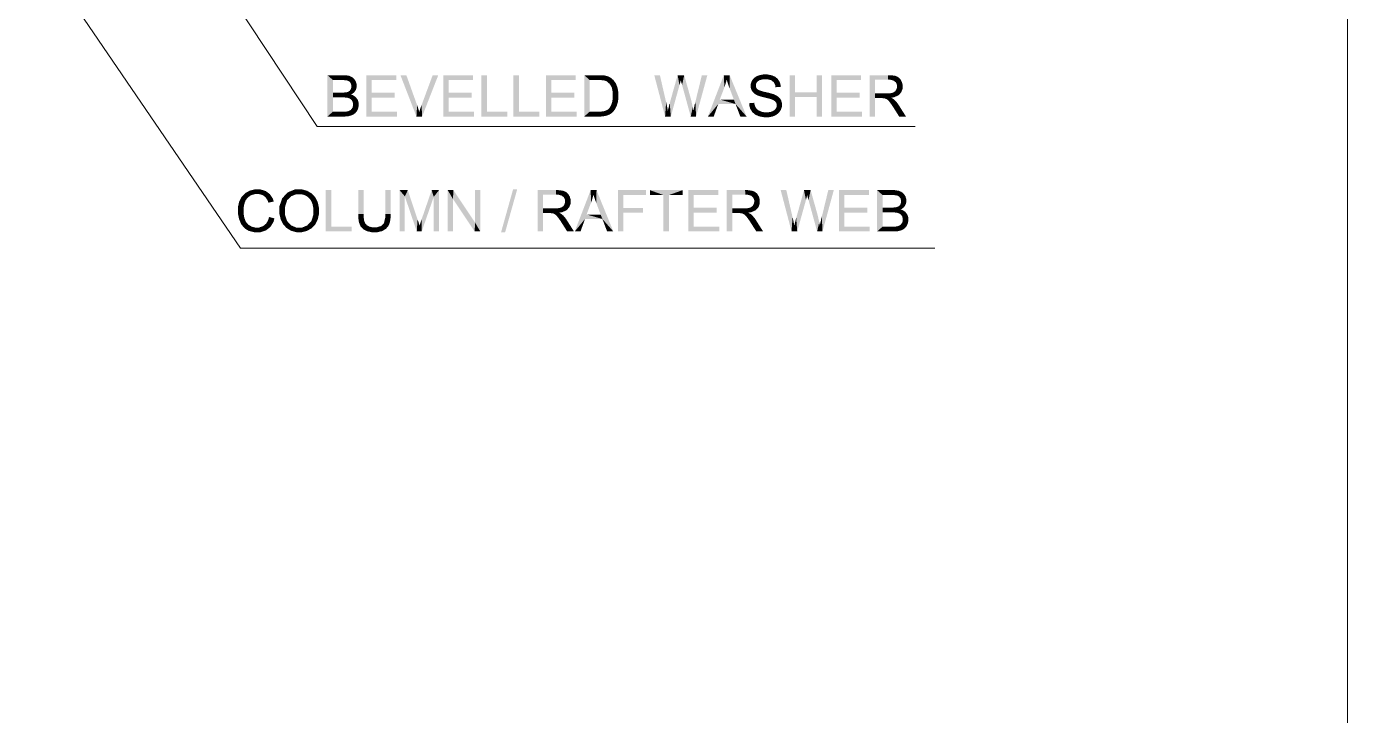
# Model space of a CAD drawing. Header units: millimetres. Extents: x 2 to 579, y 1 to 405.
# Drawn here: x 258.03 to 285.65, y 96.05 to 110.46 of the extents above; entities that cross this region are included whole.
import ezdxf

# ---------------------------------------------------------------- set-up
doc = ezdxf.new("R2010")
doc.units = ezdxf.units.MM
doc.linetypes.add('XKITLINE00', pattern=[0])
doc.layers.add('LinkedObject', color=7, linetype='Continuous', lineweight=0)

# ---------------------------------------------------------------- blocks, each defined once
blk = doc.blocks.new('*A4')
at = {"layer": 'LinkedObject'}
for points in [[(264.322, 109.442), (264.436, 108.977), (264.322, 108.578)], [(264.436, 109.079), (264.436, 108.977), (264.322, 109.442)], [(264.322, 109.442), (264.436, 109.34), (264.436, 109.079)], [(264.609, 109.34), (264.322, 109.442), (264.646, 109.442)], [(264.436, 109.34), (264.322, 109.442), (264.609, 109.34)], [(264.609, 109.34), (264.646, 109.442), (264.656, 109.34)], [(264.646, 109.442), (264.722, 109.334), (264.656, 109.34)], [(264.696, 109.442), (264.722, 109.334), (264.646, 109.442)], [(264.775, 109.429), (264.722, 109.334), (264.696, 109.442)], [(264.722, 109.334), (264.775, 109.429), (264.741, 109.328)], [(264.741, 109.328), (264.775, 109.429), (264.76, 109.322)], [(264.76, 109.322), (264.775, 109.429), (264.805, 109.416)], [(264.805, 109.416), (264.79, 109.3), (264.76, 109.322)], [(264.835, 109.403), (264.79, 109.3), (264.805, 109.416)], [(264.882, 109.362), (264.79, 109.3), (264.835, 109.403)], [(265.247, 109.076), (265.133, 108.578), (265.133, 109.442)], [(265.247, 109.076), (265.133, 109.442), (265.247, 109.34)], [(265.758, 109.34), (265.133, 109.442), (265.758, 109.442)], [(265.247, 109.34), (265.133, 109.442), (265.758, 109.34)], [(265.971, 109.442), (266.182, 108.578), (265.847, 109.442)], [(266.196, 108.814), (266.182, 108.578), (265.971, 109.442)], [(266.638, 109.442), (266.288, 108.814), (266.521, 109.442)], [(266.301, 108.578), (266.288, 108.814), (266.638, 109.442)], [(266.856, 109.076), (266.742, 108.578), (266.742, 109.442)], [(266.856, 109.076), (266.742, 109.442), (266.856, 109.34)], [(267.367, 109.34), (266.742, 109.442), (267.367, 109.442)], [(266.856, 109.34), (266.742, 109.442), (267.367, 109.34)], [(267.654, 109.442), (267.54, 108.578), (267.54, 109.442)], [(267.654, 108.68), (267.54, 108.578), (267.654, 109.442)], [(268.324, 109.442), (268.21, 108.578), (268.21, 109.442)], [(268.324, 108.68), (268.21, 108.578), (268.324, 109.442)], [(269.001, 109.076), (268.887, 108.578), (268.887, 109.442)], [(269.001, 109.076), (268.887, 109.442), (269.001, 109.34)], [(269.512, 109.34), (268.887, 109.442), (269.512, 109.442)], [(269.001, 109.34), (268.887, 109.442), (269.512, 109.34)], [(269.69, 109.442), (269.804, 109.34), (269.69, 108.578)], [(269.986, 109.34), (269.69, 109.442), (269.987, 109.442)], [(269.804, 109.34), (269.69, 109.442), (269.986, 109.34)], [(269.987, 109.442), (270.037, 109.34), (269.986, 109.34)], [(270.038, 109.442), (270.037, 109.34), (269.987, 109.442)], [(270.038, 109.442), (270.111, 109.331), (270.037, 109.34)], [(270.115, 109.436), (270.111, 109.331), (270.038, 109.442)], [(270.141, 109.43), (270.111, 109.331), (270.115, 109.436)], [(270.141, 109.43), (270.134, 109.323), (270.111, 109.331)], [(270.134, 109.323), (270.141, 109.43), (270.165, 109.31)], [(270.241, 109.39), (270.141, 109.43), (270.178, 109.421)], [(270.268, 109.368), (270.141, 109.43), (270.241, 109.39)], [(270.219, 109.261), (270.141, 109.43), (270.268, 109.368)], [(270.165, 109.31), (270.141, 109.43), (270.219, 109.261)], [(270.268, 109.368), (270.242, 109.225), (270.219, 109.261)], [(270.302, 109.339), (270.242, 109.225), (270.268, 109.368)], [(271.271, 109.442), (271.38, 108.578), (271.153, 109.442)], [(271.401, 108.876), (271.38, 108.578), (271.271, 109.442)], [(271.641, 109.442), (271.681, 109.236), (271.477, 108.859)], [(271.681, 109.236), (271.641, 109.442), (271.687, 109.257)], [(271.687, 109.257), (271.641, 109.442), (271.7, 109.308)], [(271.7, 109.308), (271.641, 109.442), (271.707, 109.338)], [(271.779, 109.442), (271.707, 109.338), (271.641, 109.442)], [(271.707, 109.338), (271.779, 109.442), (271.709, 109.328)], [(271.709, 109.328), (271.779, 109.442), (271.723, 109.277)], [(271.723, 109.277), (271.779, 109.442), (271.735, 109.236)], [(271.735, 109.236), (271.779, 109.442), (271.902, 109.004)], [(272.263, 109.442), (272.013, 108.887), (272.148, 109.442)], [(272.027, 108.578), (272.013, 108.887), (272.263, 109.442)], [(272.607, 109.442), (272.619, 109.186), (272.275, 108.578)], [(272.619, 109.186), (272.607, 109.442), (272.633, 109.227)], [(272.633, 109.227), (272.607, 109.442), (272.657, 109.31)], [(272.657, 109.31), (272.607, 109.442), (272.665, 109.351)], [(272.73, 109.442), (272.665, 109.351), (272.607, 109.442)], [(272.665, 109.351), (272.73, 109.442), (272.676, 109.316)], [(272.676, 109.316), (272.73, 109.442), (272.706, 109.226)], [(272.706, 109.226), (272.73, 109.442), (272.726, 109.172)], [(272.726, 109.172), (272.73, 109.442), (272.817, 108.933)], [(272.817, 108.933), (272.73, 109.442), (272.852, 108.84)], [(272.852, 108.84), (272.73, 109.442), (273.083, 108.578)], [(273.224, 109.369), (273.326, 109.318), (273.206, 109.341)], [(273.278, 109.413), (273.326, 109.318), (273.224, 109.369)], [(273.349, 109.337), (273.278, 109.413), (273.314, 109.427)], [(273.326, 109.318), (273.278, 109.413), (273.349, 109.337)], [(273.35, 109.442), (273.425, 109.356), (273.314, 109.427)], [(273.314, 109.427), (273.425, 109.356), (273.349, 109.337)], [(273.429, 109.457), (273.425, 109.356), (273.35, 109.442)], [(273.472, 109.457), (273.425, 109.356), (273.429, 109.457)], [(273.425, 109.356), (273.472, 109.457), (273.477, 109.356)], [(273.472, 109.457), (273.526, 109.356), (273.477, 109.356)], [(273.605, 109.441), (273.472, 109.457), (273.52, 109.457)], [(273.642, 109.426), (273.472, 109.457), (273.605, 109.441)], [(273.602, 109.335), (273.472, 109.457), (273.642, 109.426)], [(273.526, 109.356), (273.472, 109.457), (273.602, 109.335)], [(273.642, 109.426), (273.627, 109.314), (273.602, 109.335)], [(273.678, 109.41), (273.627, 109.314), (273.642, 109.426)], [(273.627, 109.314), (273.678, 109.41), (273.653, 109.293)], [(273.653, 109.293), (273.678, 109.41), (273.754, 109.335)], [(273.754, 109.335), (273.678, 109.41), (273.735, 109.365)], [(274.096, 109.087), (273.982, 108.578), (273.982, 109.442)], [(274.096, 109.087), (273.982, 109.442), (274.096, 109.442)], [(274.66, 109.442), (274.546, 109.087), (274.546, 109.442)], [(274.546, 108.985), (274.546, 109.087), (274.66, 109.442)], [(274.546, 108.985), (274.66, 109.442), (274.66, 108.578)], [(274.966, 109.076), (274.852, 108.578), (274.852, 109.442)], [(274.966, 109.076), (274.852, 109.442), (274.966, 109.34)], [(275.476, 109.34), (274.852, 109.442), (275.476, 109.442)], [(274.966, 109.34), (274.852, 109.442), (275.476, 109.34)], [(275.77, 109.061), (275.656, 108.578), (275.656, 109.442)], [(275.656, 109.442), (275.77, 109.347), (275.77, 109.061)], [(276.043, 109.347), (275.656, 109.442), (276.038, 109.442)], [(275.77, 109.347), (275.656, 109.442), (276.043, 109.347)], [(276.038, 109.442), (276.091, 109.347), (276.043, 109.347)], [(276.184, 109.431), (276.038, 109.442), (276.096, 109.442)], [(276.214, 109.419), (276.038, 109.442), (276.184, 109.431)], [(276.161, 109.327), (276.038, 109.442), (276.214, 109.419)], [(276.091, 109.347), (276.038, 109.442), (276.161, 109.327)], [(276.214, 109.419), (276.183, 109.308), (276.161, 109.327)], [(276.244, 109.407), (276.183, 109.308), (276.214, 109.419)], [(276.183, 109.308), (276.244, 109.407), (276.206, 109.288)], [(276.206, 109.288), (276.244, 109.407), (276.31, 109.337)], [(276.31, 109.337), (276.244, 109.407), (276.292, 109.366)], [(264.754, 109.096), (264.843, 109.053), (264.733, 109.089)], [(264.787, 109.117), (264.843, 109.053), (264.754, 109.096)], [(264.903, 109.117), (264.787, 109.117), (264.809, 109.147)], [(264.888, 109.092), (264.787, 109.117), (264.903, 109.117)], [(264.843, 109.053), (264.787, 109.117), (264.888, 109.092)], [(264.899, 109.335), (264.79, 109.3), (264.882, 109.362)], [(264.79, 109.3), (264.899, 109.335), (264.8, 109.283)], [(264.899, 109.335), (264.81, 109.267), (264.8, 109.283)], [(264.809, 109.147), (264.933, 109.221), (264.903, 109.117)], [(264.821, 109.185), (264.933, 109.221), (264.809, 109.147)], [(264.81, 109.267), (264.899, 109.335), (264.821, 109.229)], [(264.821, 109.229), (264.899, 109.335), (264.933, 109.221)], [(264.933, 109.221), (264.821, 109.208), (264.821, 109.229)], [(264.821, 109.208), (264.933, 109.221), (264.821, 109.185)], [(264.933, 109.251), (264.899, 109.335), (264.916, 109.308)], [(264.933, 109.221), (264.899, 109.335), (264.933, 109.251)], [(264.903, 109.117), (264.933, 109.221), (264.918, 109.141)], [(264.918, 109.141), (264.933, 109.221), (264.933, 109.193)], [(269.69, 108.578), (269.804, 109.34), (269.804, 108.68)], [(270.353, 109.265), (270.242, 109.225), (270.302, 109.339)], [(270.242, 109.225), (270.353, 109.265), (270.264, 109.189)], [(270.264, 109.189), (270.353, 109.265), (270.37, 109.22)], [(270.37, 109.22), (270.286, 109.084), (270.264, 109.189)], [(270.387, 109.175), (270.286, 109.084), (270.37, 109.22)], [(270.404, 109.073), (270.286, 109.084), (270.387, 109.175)], [(271.477, 108.859), (271.681, 109.236), (271.499, 108.578)], [(271.902, 109.004), (271.915, 108.578), (271.735, 109.236)], [(272.275, 108.578), (272.619, 109.186), (272.523, 108.933)], [(273.206, 109.341), (273.168, 109.219), (273.187, 109.312)], [(273.302, 109.299), (273.168, 109.219), (273.206, 109.341)], [(273.187, 109.312), (273.168, 109.219), (273.168, 109.251)], [(273.278, 109.253), (273.168, 109.219), (273.302, 109.299)], [(273.168, 109.219), (273.278, 109.253), (273.278, 109.226)], [(273.278, 109.203), (273.168, 109.219), (273.278, 109.226)], [(273.168, 109.219), (273.278, 109.203), (273.168, 109.189)], [(273.168, 109.189), (273.278, 109.203), (273.184, 109.135)], [(273.184, 109.135), (273.278, 109.203), (273.199, 109.111)], [(273.199, 109.111), (273.278, 109.203), (273.295, 109.164)], [(273.295, 109.164), (273.26, 109.047), (273.199, 109.111)], [(273.199, 109.111), (273.26, 109.047), (273.214, 109.087)], [(273.206, 109.341), (273.326, 109.318), (273.302, 109.299)], [(273.312, 109.149), (273.26, 109.047), (273.295, 109.164)], [(273.26, 109.047), (273.312, 109.149), (273.291, 109.03)], [(273.291, 109.03), (273.312, 109.149), (273.328, 109.134)], [(273.291, 109.03), (273.328, 109.134), (273.314, 109.018)], [(273.314, 109.018), (273.328, 109.134), (273.398, 108.991)], [(273.398, 108.991), (273.328, 109.134), (273.414, 109.104)], [(273.398, 108.991), (273.414, 109.104), (273.457, 108.976)], [(273.457, 108.976), (273.414, 109.104), (273.484, 109.088)], [(273.754, 109.335), (273.682, 109.231), (273.653, 109.293)], [(273.774, 109.305), (273.682, 109.231), (273.754, 109.335)], [(273.795, 109.237), (273.682, 109.231), (273.774, 109.305)], [(273.797, 109.199), (273.682, 109.231), (273.795, 109.237)], [(273.682, 109.231), (273.797, 109.199), (273.687, 109.19)], [(276.286, 109.051), (276.16, 109.085), (276.193, 109.111)], [(276.205, 109.129), (276.286, 109.051), (276.193, 109.111)], [(276.216, 109.147), (276.286, 109.051), (276.205, 109.129)], [(276.31, 109.337), (276.228, 109.237), (276.206, 109.288)], [(276.216, 109.147), (276.345, 109.206), (276.286, 109.051)], [(276.228, 109.186), (276.345, 109.206), (276.216, 109.147)], [(276.327, 109.307), (276.228, 109.237), (276.31, 109.337)], [(276.345, 109.242), (276.228, 109.237), (276.327, 109.307)], [(276.345, 109.206), (276.228, 109.237), (276.345, 109.242)], [(276.228, 109.237), (276.345, 109.206), (276.228, 109.207)], [(276.345, 109.206), (276.228, 109.186), (276.228, 109.207)], [(276.286, 109.051), (276.345, 109.206), (276.316, 109.083)], [(276.316, 109.083), (276.345, 109.206), (276.345, 109.16)], [(264.322, 108.578), (264.436, 108.977), (264.436, 108.68)], [(264.636, 108.977), (264.436, 109.079), (264.623, 109.079)], [(264.436, 108.977), (264.436, 109.079), (264.636, 108.977)], [(264.678, 108.977), (264.623, 109.079), (264.661, 109.079)], [(264.636, 108.977), (264.623, 109.079), (264.678, 108.977)], [(264.716, 109.084), (264.812, 109.038), (264.661, 109.079)], [(264.661, 109.079), (264.812, 109.038), (264.678, 108.977)], [(264.678, 108.977), (264.812, 109.038), (264.741, 108.97)], [(264.733, 109.089), (264.843, 109.053), (264.716, 109.084)], [(264.812, 109.038), (264.716, 109.084), (264.843, 109.053)], [(264.812, 109.038), (264.785, 108.956), (264.741, 108.97)], [(264.785, 108.956), (264.812, 109.038), (264.819, 108.931)], [(264.911, 108.987), (264.812, 109.038), (264.851, 109.026)], [(264.819, 108.931), (264.812, 109.038), (264.911, 108.987)], [(264.819, 108.931), (264.911, 108.987), (264.832, 108.913)], [(264.832, 108.913), (264.911, 108.987), (264.844, 108.895)], [(264.844, 108.895), (264.911, 108.987), (264.932, 108.959)], [(264.932, 108.959), (264.857, 108.853), (264.844, 108.895)], [(264.848, 108.772), (264.974, 108.829), (264.949, 108.716)], [(264.857, 108.808), (264.974, 108.829), (264.848, 108.772)], [(264.953, 108.932), (264.857, 108.853), (264.932, 108.959)], [(264.974, 108.866), (264.857, 108.853), (264.953, 108.932)], [(264.974, 108.829), (264.857, 108.853), (264.974, 108.866)], [(264.857, 108.853), (264.974, 108.829), (264.857, 108.829)], [(264.974, 108.829), (264.857, 108.808), (264.857, 108.829)], [(264.949, 108.716), (264.974, 108.829), (264.962, 108.742)], [(264.962, 108.742), (264.974, 108.829), (264.974, 108.798)], [(265.247, 108.974), (265.133, 108.578), (265.247, 109.076)], [(265.247, 108.68), (265.133, 108.578), (265.247, 108.974)], [(265.726, 108.974), (265.247, 109.076), (265.726, 109.076)], [(265.247, 108.974), (265.247, 109.076), (265.726, 108.974)], [(266.21, 108.777), (266.182, 108.578), (266.196, 108.814)], [(266.288, 108.814), (266.301, 108.578), (266.275, 108.779)], [(266.856, 108.974), (266.742, 108.578), (266.856, 109.076)], [(266.856, 108.68), (266.742, 108.578), (266.856, 108.974)], [(267.335, 108.974), (266.856, 109.076), (267.335, 109.076)], [(266.856, 108.974), (266.856, 109.076), (267.335, 108.974)], [(269.001, 108.974), (268.887, 108.578), (269.001, 109.076)], [(269.001, 108.68), (268.887, 108.578), (269.001, 108.974)], [(269.48, 108.974), (269.001, 109.076), (269.48, 109.076)], [(269.001, 108.974), (269.001, 109.076), (269.48, 108.974)], [(270.22, 108.761), (270.381, 108.84), (270.322, 108.715)], [(270.252, 108.816), (270.381, 108.84), (270.22, 108.761)], [(270.263, 108.85), (270.381, 108.84), (270.252, 108.816)], [(270.381, 108.84), (270.263, 108.85), (270.275, 108.884)], [(270.286, 108.968), (270.404, 108.966), (270.275, 108.884)], [(270.275, 108.884), (270.404, 108.966), (270.381, 108.84)], [(270.404, 109.015), (270.286, 109.084), (270.404, 109.073)], [(270.286, 109.084), (270.404, 109.015), (270.286, 109.017)], [(270.404, 109.015), (270.286, 108.968), (270.286, 109.017)], [(270.404, 108.966), (270.286, 108.968), (270.404, 109.015)], [(270.322, 108.715), (270.381, 108.84), (270.34, 108.74)], [(270.34, 108.74), (270.381, 108.84), (270.369, 108.802)], [(270.381, 108.84), (270.404, 108.966), (270.392, 108.878)], [(271.412, 108.831), (271.38, 108.578), (271.401, 108.876)], [(271.43, 108.743), (271.38, 108.578), (271.412, 108.831)], [(271.474, 108.848), (271.499, 108.578), (271.454, 108.768)], [(271.477, 108.859), (271.499, 108.578), (271.474, 108.848)], [(271.925, 108.923), (271.915, 108.578), (271.902, 109.004)], [(271.959, 108.77), (271.915, 108.578), (271.925, 108.923)], [(272, 108.834), (272.027, 108.578), (271.978, 108.74)], [(272.013, 108.887), (272.027, 108.578), (272, 108.834)], [(272.491, 108.84), (272.275, 108.578), (272.523, 108.933)], [(272.275, 108.578), (272.491, 108.84), (272.396, 108.578)], [(272.523, 108.933), (272.852, 108.84), (272.491, 108.84)], [(272.817, 108.933), (272.852, 108.84), (272.523, 108.933)], [(272.852, 108.84), (273.083, 108.578), (272.952, 108.578)], [(273.248, 108.833), (273.137, 108.856), (273.245, 108.865)], [(273.137, 108.856), (273.184, 108.7), (273.138, 108.812)], [(273.248, 108.833), (273.184, 108.7), (273.137, 108.856)], [(273.266, 108.779), (273.184, 108.7), (273.248, 108.833)], [(273.457, 108.976), (273.484, 109.088), (273.517, 108.962)], [(273.517, 108.962), (273.484, 109.088), (273.554, 109.072)], [(273.517, 108.962), (273.554, 109.072), (273.594, 108.941)], [(273.594, 108.941), (273.554, 109.072), (273.611, 108.934)], [(273.611, 108.934), (273.554, 109.072), (273.638, 108.924)], [(273.649, 109.045), (273.638, 108.924), (273.554, 109.072)], [(273.675, 109.033), (273.638, 108.924), (273.649, 109.045)], [(273.638, 108.924), (273.675, 109.033), (273.677, 108.898)], [(273.677, 108.898), (273.675, 109.033), (273.713, 109.015)], [(273.677, 108.898), (273.713, 109.015), (273.689, 108.883)], [(273.689, 108.883), (273.713, 109.015), (273.701, 108.868)], [(273.713, 109.015), (273.787, 108.945), (273.701, 108.868)], [(273.701, 108.868), (273.787, 108.945), (273.713, 108.833)], [(273.701, 108.755), (273.823, 108.822), (273.803, 108.723)], [(273.713, 108.792), (273.823, 108.822), (273.701, 108.755)], [(273.787, 108.945), (273.713, 109.015), (273.769, 108.971)], [(273.713, 108.833), (273.787, 108.945), (273.805, 108.918)], [(273.713, 108.833), (273.805, 108.918), (273.713, 108.812)], [(273.713, 108.812), (273.805, 108.918), (273.713, 108.792)], [(273.805, 108.918), (273.823, 108.822), (273.713, 108.792)], [(273.803, 108.723), (273.823, 108.822), (273.823, 108.788)], [(273.823, 108.822), (273.805, 108.918), (273.823, 108.857)], [(274.096, 108.985), (273.982, 108.578), (274.096, 109.087)], [(273.982, 108.578), (274.096, 108.985), (274.096, 108.578)], [(274.096, 109.087), (274.546, 108.985), (274.096, 108.985)], [(274.546, 109.087), (274.546, 108.985), (274.096, 109.087)], [(274.546, 108.985), (274.66, 108.578), (274.546, 108.578)], [(274.966, 108.974), (274.852, 108.578), (274.966, 109.076)], [(274.966, 108.68), (274.852, 108.578), (274.966, 108.974)], [(275.444, 108.974), (274.966, 109.076), (275.444, 109.076)], [(274.966, 108.974), (274.966, 109.076), (275.444, 108.974)], [(275.77, 109.061), (275.77, 108.962), (275.656, 108.578)], [(275.656, 108.578), (275.77, 108.962), (275.77, 108.578)], [(275.902, 108.962), (275.77, 109.061), (276.015, 109.061)], [(275.77, 108.962), (275.77, 109.061), (275.902, 108.962)], [(275.902, 108.962), (276.015, 109.061), (275.924, 108.962)], [(275.924, 108.962), (276.015, 109.061), (275.956, 108.96)], [(275.956, 108.96), (276.015, 109.061), (275.966, 108.958)], [(275.966, 108.958), (276.015, 109.061), (275.979, 108.954)], [(275.979, 108.954), (276.015, 109.061), (276.005, 108.943)], [(276.005, 108.943), (276.015, 109.061), (276.054, 109.061)], [(276.005, 108.943), (276.054, 109.061), (276.018, 108.935)], [(276.054, 109.061), (276.102, 108.971), (276.018, 108.935)], [(276.018, 108.935), (276.102, 108.971), (276.031, 108.926)], [(276.102, 108.971), (276.06, 108.898), (276.031, 108.926)], [(276.116, 109.069), (276.102, 108.971), (276.054, 109.061)], [(276.125, 108.96), (276.06, 108.898), (276.102, 108.971)], [(276.06, 108.898), (276.125, 108.96), (276.076, 108.877)], [(276.076, 108.877), (276.125, 108.96), (276.092, 108.856)], [(276.092, 108.856), (276.125, 108.96), (276.171, 108.928)], [(276.171, 108.928), (276.133, 108.797), (276.092, 108.856)], [(276.102, 108.971), (276.116, 109.069), (276.164, 108.98)], [(276.138, 109.077), (276.286, 109.051), (276.116, 109.069)], [(276.256, 109.02), (276.116, 109.069), (276.286, 109.051)], [(276.164, 108.98), (276.116, 109.069), (276.256, 109.02)], [(276.171, 108.928), (276.125, 108.96), (276.16, 108.939)], [(276.196, 108.905), (276.133, 108.797), (276.171, 108.928)], [(276.244, 108.848), (276.133, 108.797), (276.196, 108.905)], [(276.133, 108.797), (276.244, 108.848), (276.158, 108.758)], [(276.16, 109.085), (276.286, 109.051), (276.138, 109.077)], [(276.158, 108.758), (276.244, 108.848), (276.266, 108.813)], [(264.436, 108.68), (264.651, 108.578), (264.322, 108.578)], [(264.652, 108.68), (264.651, 108.578), (264.436, 108.68)], [(264.652, 108.68), (264.693, 108.578), (264.651, 108.578)], [(264.68, 108.68), (264.693, 108.578), (264.652, 108.68)], [(264.719, 108.682), (264.762, 108.585), (264.68, 108.68)], [(264.68, 108.68), (264.762, 108.585), (264.693, 108.578)], [(264.73, 108.684), (264.762, 108.585), (264.719, 108.682)], [(264.791, 108.593), (264.73, 108.684), (264.75, 108.688)], [(264.762, 108.585), (264.73, 108.684), (264.791, 108.593)], [(264.783, 108.7), (264.885, 108.635), (264.75, 108.688)], [(264.75, 108.688), (264.885, 108.635), (264.791, 108.593)], [(264.796, 108.708), (264.885, 108.635), (264.783, 108.7)], [(264.791, 108.593), (264.885, 108.635), (264.819, 108.6)], [(264.885, 108.635), (264.796, 108.708), (264.809, 108.716)], [(264.831, 108.74), (264.904, 108.649), (264.809, 108.716)], [(264.809, 108.716), (264.904, 108.649), (264.885, 108.635)], [(264.819, 108.6), (264.885, 108.635), (264.866, 108.621)], [(264.949, 108.716), (264.831, 108.74), (264.848, 108.772)], [(264.936, 108.69), (264.831, 108.74), (264.949, 108.716)], [(264.904, 108.649), (264.831, 108.74), (264.936, 108.69)], [(265.133, 108.578), (265.247, 108.68), (265.778, 108.578)], [(265.778, 108.578), (265.247, 108.68), (265.778, 108.68)], [(266.232, 108.706), (266.182, 108.578), (266.21, 108.777)], [(266.241, 108.673), (266.182, 108.578), (266.232, 108.706)], [(266.182, 108.578), (266.241, 108.673), (266.301, 108.578)], [(266.251, 108.708), (266.301, 108.578), (266.241, 108.673)], [(266.275, 108.779), (266.301, 108.578), (266.251, 108.708)], [(266.742, 108.578), (266.856, 108.68), (267.387, 108.578)], [(267.387, 108.578), (266.856, 108.68), (267.387, 108.68)], [(267.54, 108.578), (267.654, 108.68), (268.079, 108.578)], [(268.079, 108.578), (267.654, 108.68), (268.079, 108.68)], [(268.21, 108.578), (268.324, 108.68), (268.749, 108.578)], [(268.749, 108.578), (268.324, 108.68), (268.749, 108.68)], [(268.887, 108.578), (269.001, 108.68), (269.532, 108.578)], [(269.532, 108.578), (269.001, 108.68), (269.532, 108.68)], [(269.804, 108.68), (270.002, 108.578), (269.69, 108.578)], [(269.989, 108.68), (270.002, 108.578), (269.804, 108.68)], [(269.989, 108.68), (270.041, 108.578), (270.002, 108.578)], [(270.031, 108.68), (270.041, 108.578), (269.989, 108.68)], [(270.14, 108.593), (270.031, 108.68), (270.098, 108.688)], [(270.11, 108.586), (270.031, 108.68), (270.14, 108.593)], [(270.041, 108.578), (270.031, 108.68), (270.11, 108.586)], [(270.123, 108.696), (270.14, 108.593), (270.098, 108.688)], [(270.147, 108.704), (270.14, 108.593), (270.123, 108.696)], [(270.14, 108.593), (270.147, 108.704), (270.17, 108.6)], [(270.243, 108.636), (270.147, 108.704), (270.186, 108.726)], [(270.222, 108.622), (270.147, 108.704), (270.243, 108.636)], [(270.17, 108.6), (270.147, 108.704), (270.222, 108.622)], [(270.2, 108.741), (270.265, 108.651), (270.186, 108.726)], [(270.186, 108.726), (270.265, 108.651), (270.243, 108.636)], [(270.322, 108.715), (270.2, 108.741), (270.22, 108.761)], [(270.304, 108.69), (270.2, 108.741), (270.322, 108.715)], [(270.265, 108.651), (270.2, 108.741), (270.304, 108.69)], [(271.437, 108.699), (271.38, 108.578), (271.43, 108.743)], [(271.437, 108.699), (271.499, 108.578), (271.38, 108.578)], [(271.454, 108.768), (271.499, 108.578), (271.437, 108.699)], [(271.97, 108.699), (271.915, 108.578), (271.959, 108.77)], [(271.97, 108.699), (272.027, 108.578), (271.915, 108.578)], [(271.978, 108.74), (272.027, 108.578), (271.97, 108.699)], [(273.138, 108.812), (273.184, 108.7), (273.161, 108.735)], [(273.184, 108.7), (273.266, 108.779), (273.206, 108.666)], [(273.206, 108.666), (273.266, 108.779), (273.268, 108.615)], [(273.28, 108.758), (273.268, 108.615), (273.266, 108.779)], [(273.294, 108.738), (273.268, 108.615), (273.28, 108.758)], [(273.294, 108.738), (273.308, 108.598), (273.268, 108.615)], [(273.337, 108.704), (273.308, 108.598), (273.294, 108.738)], [(273.308, 108.598), (273.337, 108.704), (273.347, 108.581)], [(273.367, 108.691), (273.347, 108.581), (273.337, 108.704)], [(273.396, 108.678), (273.347, 108.581), (273.367, 108.691)], [(273.396, 108.678), (273.445, 108.563), (273.347, 108.581)], [(273.462, 108.665), (273.445, 108.563), (273.396, 108.678)], [(273.462, 108.665), (273.504, 108.563), (273.445, 108.563)], [(273.499, 108.665), (273.504, 108.563), (273.462, 108.665)], [(273.499, 108.665), (273.55, 108.563), (273.504, 108.563)], [(273.532, 108.665), (273.55, 108.563), (273.499, 108.665)], [(273.589, 108.675), (273.67, 108.597), (273.532, 108.665)], [(273.532, 108.665), (273.67, 108.597), (273.55, 108.563)], [(273.55, 108.563), (273.67, 108.597), (273.633, 108.58)], [(273.614, 108.685), (273.763, 108.662), (273.589, 108.675)], [(273.707, 108.614), (273.589, 108.675), (273.763, 108.662)], [(273.67, 108.597), (273.589, 108.675), (273.707, 108.614)], [(273.639, 108.695), (273.763, 108.662), (273.614, 108.685)], [(273.676, 108.721), (273.783, 108.692), (273.639, 108.695)], [(273.639, 108.695), (273.783, 108.692), (273.763, 108.662)], [(273.688, 108.738), (273.803, 108.723), (273.676, 108.721)], [(273.783, 108.692), (273.676, 108.721), (273.803, 108.723)], [(273.701, 108.755), (273.803, 108.723), (273.688, 108.738)], [(274.852, 108.578), (274.966, 108.68), (275.496, 108.578)], [(275.496, 108.578), (274.966, 108.68), (275.496, 108.68)], [(276.158, 108.758), (276.266, 108.813), (276.272, 108.578)], [(276.272, 108.578), (276.266, 108.813), (276.415, 108.578)], [(262.527, 106.898), (262.655, 106.883), (262.501, 106.848)], [(262.501, 106.848), (262.655, 106.883), (262.608, 106.819)], [(262.6, 106.974), (262.655, 106.883), (262.527, 106.898)], [(262.648, 107), (262.655, 106.883), (262.6, 106.974)], [(262.695, 107.027), (262.805, 106.955), (262.648, 107)], [(262.648, 107), (262.805, 106.955), (262.722, 106.931)], [(262.655, 106.883), (262.648, 107), (262.688, 106.907)], [(262.688, 106.907), (262.648, 107), (262.722, 106.931)], [(262.8, 107.053), (262.805, 106.955), (262.695, 107.027)], [(262.857, 107.053), (262.805, 106.955), (262.8, 107.053)], [(262.805, 106.955), (262.857, 107.053), (262.855, 106.955)], [(262.857, 107.053), (262.898, 106.955), (262.855, 106.955)], [(263.031, 107.02), (262.857, 107.053), (262.922, 107.053)], [(263.075, 106.987), (262.857, 107.053), (263.031, 107.02)], [(262.97, 106.933), (262.857, 107.053), (263.075, 106.987)], [(262.898, 106.955), (262.857, 107.053), (262.97, 106.933)], [(262.97, 106.933), (263.075, 106.987), (262.998, 106.912)], [(263.075, 106.987), (263.027, 106.89), (262.998, 106.912)], [(263.027, 106.89), (263.075, 106.987), (263.071, 106.822)], [(263.071, 106.822), (263.075, 106.987), (263.198, 106.801)], [(263.181, 106.861), (263.075, 106.987), (263.119, 106.954)], [(263.198, 106.801), (263.075, 106.987), (263.181, 106.861)], [(263.434, 106.931), (263.318, 106.594), (263.376, 106.87)], [(263.479, 106.829), (263.318, 106.594), (263.434, 106.931)], [(263.64, 107.053), (263.434, 106.931), (263.491, 106.992)], [(263.732, 107.053), (263.434, 106.931), (263.64, 107.053)], [(263.671, 106.954), (263.434, 106.931), (263.732, 107.053)], [(263.567, 106.912), (263.434, 106.931), (263.671, 106.954)], [(263.434, 106.931), (263.567, 106.912), (263.523, 106.871)], [(263.479, 106.829), (263.434, 106.931), (263.523, 106.871)], [(263.671, 106.954), (263.732, 107.053), (263.732, 106.954)], [(263.732, 107.053), (263.775, 106.954), (263.732, 106.954)], [(263.899, 107.024), (263.732, 107.053), (263.791, 107.053)], [(263.947, 106.995), (263.732, 107.053), (263.899, 107.024)], [(263.852, 106.932), (263.732, 107.053), (263.947, 106.995)], [(263.775, 106.954), (263.732, 107.053), (263.852, 106.932)], [(263.852, 106.932), (263.947, 106.995), (263.886, 106.911)], [(263.947, 106.995), (263.921, 106.889), (263.886, 106.911)], [(263.921, 106.889), (263.947, 106.995), (263.973, 106.828)], [(264.068, 106.887), (263.947, 106.995), (263.995, 106.967)], [(264.094, 106.836), (263.947, 106.995), (264.068, 106.887)], [(263.973, 106.828), (263.947, 106.995), (264.094, 106.836)], [(264.401, 107.038), (264.287, 106.174), (264.287, 107.038)], [(264.401, 106.276), (264.287, 106.174), (264.401, 107.038)], [(265.078, 107.038), (264.964, 106.539), (264.964, 107.038)], [(265.078, 106.539), (264.964, 106.539), (265.078, 107.038)], [(265.643, 107.038), (265.529, 106.539), (265.529, 107.038)], [(265.643, 106.539), (265.529, 106.539), (265.643, 107.038)], [(265.83, 107.038), (265.939, 106.909), (265.83, 106.174)], [(265.939, 106.909), (265.83, 107.038), (266.001, 107.038)], [(265.83, 106.174), (265.939, 106.909), (265.939, 106.174)], [(265.939, 106.909), (266.001, 107.038), (266.189, 106.174)], [(266.189, 106.174), (266.001, 107.038), (266.205, 106.427)], [(266.293, 106.437), (266.543, 106.897), (266.292, 106.174)], [(266.5, 107.038), (266.543, 106.897), (266.293, 106.437)], [(266.653, 107.038), (266.543, 106.897), (266.5, 107.038)], [(266.543, 106.174), (266.653, 107.038), (266.653, 106.174)], [(266.543, 106.897), (266.653, 107.038), (266.543, 106.174)], [(266.836, 107.038), (266.946, 106.852), (266.836, 106.174)], [(266.946, 106.852), (266.836, 107.038), (266.954, 107.038)], [(266.946, 106.852), (266.954, 107.038), (267.399, 106.174)], [(267.399, 106.174), (266.954, 107.038), (267.407, 106.36)], [(267.516, 107.038), (267.407, 106.36), (267.407, 107.038)], [(267.516, 106.174), (267.407, 106.36), (267.516, 107.038)], [(268.287, 107.052), (267.951, 106.159), (268.201, 107.052)], [(268.036, 106.159), (267.951, 106.159), (268.287, 107.052)], [(268.83, 106.657), (268.716, 106.174), (268.716, 107.038)], [(268.716, 107.038), (268.83, 106.943), (268.83, 106.657)], [(269.103, 106.943), (268.716, 107.038), (269.099, 107.038)], [(268.83, 106.943), (268.716, 107.038), (269.103, 106.943)], [(269.099, 107.038), (269.151, 106.943), (269.103, 106.943)], [(269.244, 107.026), (269.099, 107.038), (269.156, 107.038)], [(269.274, 107.015), (269.099, 107.038), (269.244, 107.026)], [(269.222, 106.923), (269.099, 107.038), (269.274, 107.015)], [(269.151, 106.943), (269.099, 107.038), (269.222, 106.923)], [(269.274, 107.015), (269.244, 106.903), (269.222, 106.923)], [(269.304, 107.003), (269.244, 106.903), (269.274, 107.015)], [(269.244, 106.903), (269.304, 107.003), (269.266, 106.884)], [(269.266, 106.884), (269.304, 107.003), (269.37, 106.932)], [(269.37, 106.932), (269.288, 106.833), (269.266, 106.884)], [(269.388, 106.903), (269.288, 106.833), (269.37, 106.932)], [(269.406, 106.838), (269.288, 106.833), (269.388, 106.903)], [(269.37, 106.932), (269.304, 107.003), (269.352, 106.962)], [(269.823, 107.038), (269.834, 106.782), (269.491, 106.174)], [(269.834, 106.782), (269.823, 107.038), (269.849, 106.823)], [(269.849, 106.823), (269.823, 107.038), (269.872, 106.906)], [(269.872, 106.906), (269.823, 107.038), (269.881, 106.947)], [(269.946, 107.038), (269.881, 106.947), (269.823, 107.038)], [(269.881, 106.947), (269.946, 107.038), (269.891, 106.912)], [(269.891, 106.912), (269.946, 107.038), (269.922, 106.822)], [(269.922, 106.822), (269.946, 107.038), (269.942, 106.767)], [(269.942, 106.767), (269.946, 107.038), (270.032, 106.529)], [(270.032, 106.529), (269.946, 107.038), (270.068, 106.436)], [(270.068, 106.436), (269.946, 107.038), (270.298, 106.174)], [(270.51, 106.668), (270.396, 106.174), (270.396, 107.038)], [(270.51, 106.668), (270.396, 107.038), (270.51, 106.936)], [(270.978, 106.936), (270.396, 107.038), (270.978, 107.038)], [(270.51, 106.936), (270.396, 107.038), (270.978, 106.936)], [(271.062, 107.038), (271.346, 106.936), (271.062, 106.936)], [(271.46, 106.936), (271.346, 106.936), (271.062, 107.038)], [(271.46, 106.936), (271.062, 107.038), (271.746, 107.038)], [(271.346, 106.174), (271.46, 106.936), (271.46, 106.174)], [(271.346, 106.936), (271.46, 106.936), (271.346, 106.174)], [(271.46, 106.936), (271.746, 107.038), (271.746, 106.936)], [(271.98, 106.672), (271.866, 106.174), (271.866, 107.038)], [(271.98, 106.672), (271.866, 107.038), (271.98, 106.936)], [(272.49, 106.936), (271.866, 107.038), (272.49, 107.038)], [(271.98, 106.936), (271.866, 107.038), (272.49, 106.936)], [(272.784, 106.657), (272.67, 106.174), (272.67, 107.038)], [(272.67, 107.038), (272.784, 106.943), (272.784, 106.657)], [(273.057, 106.943), (272.67, 107.038), (273.052, 107.038)], [(272.784, 106.943), (272.67, 107.038), (273.057, 106.943)], [(273.052, 107.038), (273.105, 106.943), (273.057, 106.943)], [(273.198, 107.026), (273.052, 107.038), (273.11, 107.038)], [(273.228, 107.015), (273.052, 107.038), (273.198, 107.026)], [(273.175, 106.923), (273.052, 107.038), (273.228, 107.015)], [(273.105, 106.943), (273.052, 107.038), (273.175, 106.923)], [(273.228, 107.015), (273.198, 106.903), (273.175, 106.923)], [(273.258, 107.003), (273.198, 106.903), (273.228, 107.015)], [(273.198, 106.903), (273.258, 107.003), (273.22, 106.884)], [(273.22, 106.884), (273.258, 107.003), (273.324, 106.932)], [(273.324, 106.932), (273.242, 106.833), (273.22, 106.884)], [(273.342, 106.903), (273.242, 106.833), (273.324, 106.932)], [(273.359, 106.838), (273.242, 106.833), (273.342, 106.903)], [(273.324, 106.932), (273.258, 107.003), (273.306, 106.962)], [(273.914, 107.038), (274.023, 106.174), (273.796, 107.038)], [(274.044, 106.471), (274.023, 106.174), (273.914, 107.038)], [(274.284, 107.038), (274.324, 106.832), (274.12, 106.454)], [(274.324, 106.832), (274.284, 107.038), (274.33, 106.853)], [(274.33, 106.853), (274.284, 107.038), (274.343, 106.904)], [(274.343, 106.904), (274.284, 107.038), (274.35, 106.934)], [(274.422, 107.038), (274.35, 106.934), (274.284, 107.038)], [(274.35, 106.934), (274.422, 107.038), (274.352, 106.924)], [(274.352, 106.924), (274.422, 107.038), (274.366, 106.873)], [(274.366, 106.873), (274.422, 107.038), (274.378, 106.832)], [(274.378, 106.832), (274.422, 107.038), (274.545, 106.6)], [(274.906, 107.038), (274.656, 106.482), (274.791, 107.038)], [(274.67, 106.174), (274.656, 106.482), (274.906, 107.038)], [(275.129, 106.672), (275.015, 106.174), (275.015, 107.038)], [(275.129, 106.672), (275.015, 107.038), (275.129, 106.936)], [(275.64, 106.936), (275.015, 107.038), (275.64, 107.038)], [(275.129, 106.936), (275.015, 107.038), (275.64, 106.936)], [(275.812, 107.038), (275.926, 106.573), (275.812, 106.174)], [(275.926, 106.675), (275.926, 106.573), (275.812, 107.038)], [(275.812, 107.038), (275.926, 106.936), (275.926, 106.675)], [(276.099, 106.936), (275.812, 107.038), (276.137, 107.038)], [(275.926, 106.936), (275.812, 107.038), (276.099, 106.936)], [(276.099, 106.936), (276.137, 107.038), (276.146, 106.936)], [(276.137, 107.038), (276.212, 106.93), (276.146, 106.936)], [(276.186, 107.038), (276.212, 106.93), (276.137, 107.038)], [(276.266, 107.025), (276.212, 106.93), (276.186, 107.038)], [(276.212, 106.93), (276.266, 107.025), (276.231, 106.924)], [(276.231, 106.924), (276.266, 107.025), (276.25, 106.918)], [(276.25, 106.918), (276.266, 107.025), (276.296, 107.012)], [(276.296, 107.012), (276.28, 106.895), (276.25, 106.918)], [(276.325, 106.999), (276.28, 106.895), (276.296, 107.012)], [(276.372, 106.958), (276.28, 106.895), (276.325, 106.999)], [(276.389, 106.931), (276.28, 106.895), (276.372, 106.958)], [(276.28, 106.895), (276.389, 106.931), (276.29, 106.879)], [(276.389, 106.931), (276.301, 106.863), (276.29, 106.879)], [(276.301, 106.863), (276.389, 106.931), (276.311, 106.825)], [(276.311, 106.825), (276.389, 106.931), (276.423, 106.817)], [(276.423, 106.847), (276.389, 106.931), (276.406, 106.904)], [(276.423, 106.817), (276.389, 106.931), (276.423, 106.847)], [(262.581, 106.739), (262.45, 106.68), (262.475, 106.798)], [(262.567, 106.656), (262.45, 106.68), (262.581, 106.739)], [(262.45, 106.68), (262.567, 106.656), (262.45, 106.612)], [(262.45, 106.612), (262.567, 106.656), (262.567, 106.613)], [(262.567, 106.613), (262.45, 106.551), (262.45, 106.612)], [(262.567, 106.558), (262.45, 106.551), (262.567, 106.613)], [(262.594, 106.779), (262.475, 106.798), (262.501, 106.848)], [(262.581, 106.739), (262.475, 106.798), (262.594, 106.779)], [(262.594, 106.779), (262.501, 106.848), (262.608, 106.819)], [(263.071, 106.822), (263.198, 106.801), (263.086, 106.775)], [(263.376, 106.87), (263.318, 106.594), (263.318, 106.702)], [(263.436, 106.69), (263.318, 106.594), (263.479, 106.829)], [(263.318, 106.594), (263.436, 106.69), (263.436, 106.593)], [(263.973, 106.828), (264.094, 106.836), (263.991, 106.789)], [(263.985, 106.393), (264.144, 106.604), (264.091, 106.369)], [(264.027, 106.522), (264.144, 106.604), (263.985, 106.393)], [(264.094, 106.836), (264.009, 106.75), (263.991, 106.789)], [(264.009, 106.75), (264.094, 106.836), (264.027, 106.658)], [(264.027, 106.658), (264.094, 106.836), (264.144, 106.669)], [(264.027, 106.605), (264.144, 106.669), (264.144, 106.604)], [(264.027, 106.658), (264.144, 106.669), (264.027, 106.605)], [(264.144, 106.604), (264.027, 106.522), (264.027, 106.605)], [(264.091, 106.369), (264.144, 106.604), (264.118, 106.421)], [(264.144, 106.669), (264.094, 106.836), (264.119, 106.785)], [(264.118, 106.421), (264.144, 106.604), (264.144, 106.539)], [(266.836, 106.174), (266.946, 106.852), (266.946, 106.174)], [(268.83, 106.657), (268.83, 106.558), (268.716, 106.174)], [(268.963, 106.558), (268.83, 106.657), (269.076, 106.657)], [(268.83, 106.558), (268.83, 106.657), (268.963, 106.558)], [(268.963, 106.558), (269.076, 106.657), (268.985, 106.558)], [(268.985, 106.558), (269.076, 106.657), (269.017, 106.555)], [(269.017, 106.555), (269.076, 106.657), (269.026, 106.553)], [(269.026, 106.553), (269.076, 106.657), (269.04, 106.55)], [(269.04, 106.55), (269.076, 106.657), (269.066, 106.539)], [(269.066, 106.539), (269.076, 106.657), (269.115, 106.657)], [(269.066, 106.539), (269.115, 106.657), (269.078, 106.53)], [(269.115, 106.657), (269.163, 106.567), (269.078, 106.53)], [(269.176, 106.665), (269.163, 106.567), (269.115, 106.657)], [(269.163, 106.567), (269.176, 106.665), (269.225, 106.576)], [(269.198, 106.673), (269.346, 106.647), (269.176, 106.665)], [(269.317, 106.616), (269.176, 106.665), (269.346, 106.647)], [(269.225, 106.576), (269.176, 106.665), (269.317, 106.616)], [(269.22, 106.681), (269.346, 106.647), (269.198, 106.673)], [(269.346, 106.647), (269.22, 106.681), (269.254, 106.707)], [(269.265, 106.725), (269.346, 106.647), (269.254, 106.707)], [(269.277, 106.743), (269.346, 106.647), (269.265, 106.725)], [(269.277, 106.743), (269.406, 106.802), (269.346, 106.647)], [(269.288, 106.782), (269.406, 106.802), (269.277, 106.743)], [(269.406, 106.802), (269.288, 106.833), (269.406, 106.838)], [(269.288, 106.833), (269.406, 106.802), (269.288, 106.803)], [(269.406, 106.802), (269.288, 106.782), (269.288, 106.803)], [(269.346, 106.647), (269.406, 106.802), (269.376, 106.679)], [(269.376, 106.679), (269.406, 106.802), (269.406, 106.756)], [(269.491, 106.174), (269.834, 106.782), (269.739, 106.529)], [(270.51, 106.566), (270.396, 106.174), (270.51, 106.668)], [(270.915, 106.566), (270.51, 106.668), (270.915, 106.668)], [(270.51, 106.566), (270.51, 106.668), (270.915, 106.566)], [(271.98, 106.57), (271.866, 106.174), (271.98, 106.672)], [(272.458, 106.57), (271.98, 106.672), (272.458, 106.672)], [(271.98, 106.57), (271.98, 106.672), (272.458, 106.57)], [(272.784, 106.657), (272.784, 106.558), (272.67, 106.174)], [(272.916, 106.558), (272.784, 106.657), (273.029, 106.657)], [(272.784, 106.558), (272.784, 106.657), (272.916, 106.558)], [(272.916, 106.558), (273.029, 106.657), (272.938, 106.558)], [(272.938, 106.558), (273.029, 106.657), (272.97, 106.555)], [(272.97, 106.555), (273.029, 106.657), (272.98, 106.553)], [(272.98, 106.553), (273.029, 106.657), (272.993, 106.55)], [(272.993, 106.55), (273.029, 106.657), (273.019, 106.539)], [(273.019, 106.539), (273.029, 106.657), (273.069, 106.657)], [(273.019, 106.539), (273.069, 106.657), (273.032, 106.53)], [(273.069, 106.657), (273.116, 106.567), (273.032, 106.53)], [(273.13, 106.665), (273.116, 106.567), (273.069, 106.657)], [(273.116, 106.567), (273.13, 106.665), (273.179, 106.576)], [(273.152, 106.673), (273.3, 106.647), (273.13, 106.665)], [(273.27, 106.616), (273.13, 106.665), (273.3, 106.647)], [(273.179, 106.576), (273.13, 106.665), (273.27, 106.616)], [(273.174, 106.681), (273.3, 106.647), (273.152, 106.673)], [(273.3, 106.647), (273.174, 106.681), (273.207, 106.707)], [(273.219, 106.725), (273.3, 106.647), (273.207, 106.707)], [(273.23, 106.743), (273.3, 106.647), (273.219, 106.725)], [(273.23, 106.743), (273.359, 106.802), (273.3, 106.647)], [(273.242, 106.782), (273.359, 106.802), (273.23, 106.743)], [(273.359, 106.802), (273.242, 106.833), (273.359, 106.838)], [(273.242, 106.833), (273.359, 106.802), (273.242, 106.803)], [(273.359, 106.802), (273.242, 106.782), (273.242, 106.803)], [(273.3, 106.647), (273.359, 106.802), (273.33, 106.679)], [(273.33, 106.679), (273.359, 106.802), (273.359, 106.756)], [(274.12, 106.454), (274.324, 106.832), (274.142, 106.174)], [(274.545, 106.6), (274.558, 106.174), (274.378, 106.832)], [(275.129, 106.57), (275.015, 106.174), (275.129, 106.672)], [(275.608, 106.57), (275.129, 106.672), (275.608, 106.672)], [(275.129, 106.57), (275.129, 106.672), (275.608, 106.57)], [(276.127, 106.573), (275.926, 106.675), (276.114, 106.675)], [(275.926, 106.573), (275.926, 106.675), (276.127, 106.573)], [(276.168, 106.573), (276.114, 106.675), (276.152, 106.675)], [(276.127, 106.573), (276.114, 106.675), (276.168, 106.573)], [(276.206, 106.68), (276.303, 106.634), (276.152, 106.675)], [(276.152, 106.675), (276.303, 106.634), (276.168, 106.573)], [(276.168, 106.573), (276.303, 106.634), (276.231, 106.566)], [(276.223, 106.685), (276.333, 106.649), (276.206, 106.68)], [(276.303, 106.634), (276.206, 106.68), (276.333, 106.649)], [(276.245, 106.692), (276.333, 106.649), (276.223, 106.685)], [(276.303, 106.634), (276.275, 106.551), (276.231, 106.566)], [(276.278, 106.713), (276.333, 106.649), (276.245, 106.692)], [(276.275, 106.551), (276.303, 106.634), (276.31, 106.526)], [(276.393, 106.713), (276.278, 106.713), (276.3, 106.743)], [(276.378, 106.688), (276.278, 106.713), (276.393, 106.713)], [(276.333, 106.649), (276.278, 106.713), (276.378, 106.688)], [(276.3, 106.743), (276.423, 106.817), (276.393, 106.713)], [(276.311, 106.781), (276.423, 106.817), (276.3, 106.743)], [(276.402, 106.583), (276.303, 106.634), (276.342, 106.622)], [(276.31, 106.526), (276.303, 106.634), (276.402, 106.583)], [(276.423, 106.817), (276.311, 106.803), (276.311, 106.825)], [(276.311, 106.803), (276.423, 106.817), (276.311, 106.781)], [(276.393, 106.713), (276.423, 106.817), (276.408, 106.737)], [(276.408, 106.737), (276.423, 106.817), (276.423, 106.789)], [(262.567, 106.558), (262.495, 106.381), (262.45, 106.551)], [(262.45, 106.551), (262.495, 106.381), (262.473, 106.435)], [(262.583, 106.462), (262.495, 106.381), (262.567, 106.558)], [(262.495, 106.381), (262.583, 106.462), (262.599, 106.42)], [(262.615, 106.379), (262.495, 106.381), (262.599, 106.42)], [(262.495, 106.381), (262.628, 106.216), (262.518, 106.327)], [(262.615, 106.379), (262.628, 106.216), (262.495, 106.381)], [(262.665, 106.318), (262.628, 106.216), (262.615, 106.379)], [(263.042, 106.34), (263.083, 106.233), (263.008, 106.312)], [(263.042, 106.34), (263.213, 106.448), (263.083, 106.233)], [(263.087, 106.422), (263.213, 106.448), (263.042, 106.34)], [(263.083, 106.233), (263.213, 106.448), (263.13, 106.27)], [(263.213, 106.448), (263.087, 106.422), (263.099, 106.477)], [(263.13, 106.27), (263.213, 106.448), (263.195, 106.377)], [(263.318, 106.594), (263.436, 106.514), (263.318, 106.538)], [(263.436, 106.514), (263.318, 106.594), (263.436, 106.593)], [(263.318, 106.538), (263.436, 106.514), (263.343, 106.43)], [(263.343, 106.43), (263.436, 106.514), (263.368, 106.379)], [(263.368, 106.379), (263.436, 106.514), (263.478, 106.392)], [(263.478, 106.392), (263.465, 106.248), (263.368, 106.379)], [(263.368, 106.379), (263.465, 106.248), (263.392, 106.328)], [(263.52, 106.347), (263.465, 106.248), (263.478, 106.392)], [(263.465, 106.248), (263.52, 106.347), (263.513, 106.218)], [(263.513, 106.218), (263.52, 106.347), (263.562, 106.302)], [(263.943, 106.348), (263.989, 106.239), (263.901, 106.302)], [(264.091, 106.369), (263.943, 106.348), (263.985, 106.393)], [(264.065, 106.318), (263.943, 106.348), (264.091, 106.369)], [(263.989, 106.239), (263.943, 106.348), (264.065, 106.318)], [(265.078, 106.539), (264.964, 106.47), (264.964, 106.539)], [(265.078, 106.483), (264.964, 106.47), (265.078, 106.539)], [(265.078, 106.483), (264.997, 106.322), (264.964, 106.47)], [(264.964, 106.47), (264.997, 106.322), (264.98, 106.362)], [(265.088, 106.4), (264.997, 106.322), (265.078, 106.483)], [(264.997, 106.322), (265.088, 106.4), (265.099, 106.373)], [(265.109, 106.346), (264.997, 106.322), (265.099, 106.373)], [(265.109, 106.346), (265.107, 106.201), (264.997, 106.322)], [(265.145, 106.305), (265.107, 106.201), (265.109, 106.346)], [(265.614, 106.332), (265.475, 106.319), (265.502, 106.348)], [(265.599, 106.294), (265.475, 106.319), (265.614, 106.332)], [(265.502, 106.348), (265.643, 106.539), (265.614, 106.332)], [(265.529, 106.458), (265.643, 106.539), (265.502, 106.348)], [(265.643, 106.539), (265.529, 106.458), (265.529, 106.539)], [(265.614, 106.332), (265.643, 106.539), (265.628, 106.37)], [(265.628, 106.37), (265.643, 106.539), (265.643, 106.474)], [(266.22, 106.384), (266.189, 106.174), (266.205, 106.427)], [(266.24, 106.32), (266.189, 106.174), (266.22, 106.384)], [(266.277, 106.392), (266.292, 106.174), (266.254, 106.322)], [(266.293, 106.437), (266.292, 106.174), (266.277, 106.392)], [(267.407, 106.36), (267.516, 106.174), (267.399, 106.174)], [(268.716, 106.174), (268.83, 106.558), (268.83, 106.174)], [(269.078, 106.53), (269.163, 106.567), (269.091, 106.522)], [(269.163, 106.567), (269.12, 106.493), (269.091, 106.522)], [(269.185, 106.556), (269.12, 106.493), (269.163, 106.567)], [(269.12, 106.493), (269.185, 106.556), (269.136, 106.473)], [(269.136, 106.473), (269.185, 106.556), (269.153, 106.452)], [(269.153, 106.452), (269.185, 106.556), (269.232, 106.524)], [(269.232, 106.524), (269.194, 106.393), (269.153, 106.452)], [(269.232, 106.524), (269.185, 106.556), (269.22, 106.535)], [(269.257, 106.501), (269.194, 106.393), (269.232, 106.524)], [(269.304, 106.444), (269.194, 106.393), (269.257, 106.501)], [(269.194, 106.393), (269.304, 106.444), (269.219, 106.354)], [(269.219, 106.354), (269.304, 106.444), (269.326, 106.409)], [(269.219, 106.354), (269.326, 106.409), (269.333, 106.174)], [(269.333, 106.174), (269.326, 106.409), (269.476, 106.174)], [(269.706, 106.436), (269.491, 106.174), (269.739, 106.529)], [(269.491, 106.174), (269.706, 106.436), (269.611, 106.174)], [(269.739, 106.529), (270.068, 106.436), (269.706, 106.436)], [(270.032, 106.529), (270.068, 106.436), (269.739, 106.529)], [(270.068, 106.436), (270.298, 106.174), (270.168, 106.174)], [(270.396, 106.174), (270.51, 106.566), (270.51, 106.174)], [(271.98, 106.276), (271.866, 106.174), (271.98, 106.57)], [(272.67, 106.174), (272.784, 106.558), (272.784, 106.174)], [(273.032, 106.53), (273.116, 106.567), (273.045, 106.522)], [(273.116, 106.567), (273.074, 106.493), (273.045, 106.522)], [(273.139, 106.556), (273.074, 106.493), (273.116, 106.567)], [(273.074, 106.493), (273.139, 106.556), (273.09, 106.473)], [(273.09, 106.473), (273.139, 106.556), (273.106, 106.452)], [(273.106, 106.452), (273.139, 106.556), (273.185, 106.524)], [(273.185, 106.524), (273.147, 106.393), (273.106, 106.452)], [(273.185, 106.524), (273.139, 106.556), (273.174, 106.535)], [(273.21, 106.501), (273.147, 106.393), (273.185, 106.524)], [(273.258, 106.444), (273.147, 106.393), (273.21, 106.501)], [(273.147, 106.393), (273.258, 106.444), (273.172, 106.354)], [(273.172, 106.354), (273.258, 106.444), (273.28, 106.409)], [(273.172, 106.354), (273.28, 106.409), (273.287, 106.174)], [(273.287, 106.174), (273.28, 106.409), (273.429, 106.174)], [(274.055, 106.427), (274.023, 106.174), (274.044, 106.471)], [(274.073, 106.339), (274.023, 106.174), (274.055, 106.427)], [(274.08, 106.295), (274.023, 106.174), (274.073, 106.339)], [(274.097, 106.364), (274.142, 106.174), (274.08, 106.295)], [(274.117, 106.444), (274.142, 106.174), (274.097, 106.364)], [(274.12, 106.454), (274.142, 106.174), (274.117, 106.444)], [(274.568, 106.519), (274.558, 106.174), (274.545, 106.6)], [(274.602, 106.366), (274.558, 106.174), (274.568, 106.519)], [(274.613, 106.295), (274.558, 106.174), (274.602, 106.366)], [(274.621, 106.336), (274.67, 106.174), (274.613, 106.295)], [(274.643, 106.429), (274.67, 106.174), (274.621, 106.336)], [(274.656, 106.482), (274.67, 106.174), (274.643, 106.429)], [(275.129, 106.276), (275.015, 106.174), (275.129, 106.57)], [(275.812, 106.174), (275.926, 106.573), (275.926, 106.276)], [(276.321, 106.336), (276.395, 106.245), (276.3, 106.312)], [(276.31, 106.526), (276.402, 106.583), (276.322, 106.508)], [(276.439, 106.311), (276.321, 106.336), (276.339, 106.367)], [(276.426, 106.285), (276.321, 106.336), (276.439, 106.311)], [(276.395, 106.245), (276.321, 106.336), (276.426, 106.285)], [(276.322, 106.508), (276.402, 106.583), (276.335, 106.491)], [(276.335, 106.491), (276.402, 106.583), (276.423, 106.555)], [(276.423, 106.555), (276.347, 106.449), (276.335, 106.491)], [(276.339, 106.367), (276.465, 106.424), (276.439, 106.311)], [(276.347, 106.404), (276.465, 106.424), (276.339, 106.367)], [(276.444, 106.527), (276.347, 106.449), (276.423, 106.555)], [(276.465, 106.462), (276.347, 106.449), (276.444, 106.527)], [(276.465, 106.424), (276.347, 106.449), (276.465, 106.462)], [(276.347, 106.449), (276.465, 106.424), (276.347, 106.424)], [(276.465, 106.424), (276.347, 106.404), (276.347, 106.424)], [(276.439, 106.311), (276.465, 106.424), (276.452, 106.338)], [(276.452, 106.338), (276.465, 106.424), (276.465, 106.394)], [(262.518, 106.327), (262.628, 106.216), (262.585, 106.245)], [(262.628, 106.216), (262.665, 106.318), (262.699, 106.298)], [(262.733, 106.277), (262.628, 106.216), (262.699, 106.298)], [(262.733, 106.277), (262.855, 106.159), (262.628, 106.216)], [(262.628, 106.216), (262.855, 106.159), (262.672, 106.188)], [(262.672, 106.188), (262.855, 106.159), (262.786, 106.159)], [(262.806, 106.257), (262.855, 106.159), (262.733, 106.277)], [(262.855, 106.159), (262.806, 106.257), (262.846, 106.257)], [(262.894, 106.257), (262.855, 106.159), (262.846, 106.257)], [(262.894, 106.257), (263.083, 106.233), (262.855, 106.159)], [(262.855, 106.159), (263.083, 106.233), (262.923, 106.159)], [(262.975, 106.285), (263.083, 106.233), (262.894, 106.257)], [(262.923, 106.159), (263.083, 106.233), (263.037, 106.196)], [(263.083, 106.233), (262.975, 106.285), (263.008, 106.312)], [(263.562, 106.302), (263.731, 106.159), (263.513, 106.218)], [(263.513, 106.218), (263.731, 106.159), (263.561, 106.189)], [(263.561, 106.189), (263.731, 106.159), (263.67, 106.159)], [(263.667, 106.257), (263.731, 106.159), (263.562, 106.302)], [(263.731, 106.159), (263.667, 106.257), (263.73, 106.257)], [(263.795, 106.257), (263.731, 106.159), (263.73, 106.257)], [(263.731, 106.159), (263.795, 106.257), (263.787, 106.159)], [(263.787, 106.159), (263.795, 106.257), (263.892, 106.186)], [(263.941, 106.213), (263.795, 106.257), (263.901, 106.302)], [(263.892, 106.186), (263.795, 106.257), (263.941, 106.213)], [(263.901, 106.302), (263.989, 106.239), (263.941, 106.213)], [(264.287, 106.174), (264.401, 106.276), (264.826, 106.174)], [(264.826, 106.174), (264.401, 106.276), (264.826, 106.276)], [(264.997, 106.322), (265.107, 106.201), (265.013, 106.283)], [(265.013, 106.283), (265.107, 106.201), (265.069, 106.222)], [(265.107, 106.201), (265.145, 106.305), (265.171, 106.291)], [(265.196, 106.276), (265.107, 106.201), (265.171, 106.291)], [(265.196, 106.276), (265.306, 106.159), (265.107, 106.201)], [(265.107, 106.201), (265.306, 106.159), (265.146, 106.18)], [(265.146, 106.18), (265.306, 106.159), (265.245, 106.159)], [(265.259, 106.262), (265.306, 106.159), (265.196, 106.276)], [(265.306, 106.159), (265.259, 106.262), (265.296, 106.262)], [(265.359, 106.262), (265.306, 106.159), (265.296, 106.262)], [(265.306, 106.159), (265.359, 106.262), (265.368, 106.159)], [(265.507, 106.207), (265.359, 106.262), (265.449, 106.291)], [(265.469, 106.183), (265.359, 106.262), (265.507, 106.207)], [(265.368, 106.159), (265.359, 106.262), (265.469, 106.183)], [(265.475, 106.319), (265.546, 106.231), (265.449, 106.291)], [(265.449, 106.291), (265.546, 106.231), (265.507, 106.207)], [(265.546, 106.231), (265.475, 106.319), (265.599, 106.294)], [(266.247, 106.299), (266.189, 106.174), (266.24, 106.32)], [(266.189, 106.174), (266.247, 106.299), (266.292, 106.174)], [(266.254, 106.322), (266.292, 106.174), (266.247, 106.299)], [(271.866, 106.174), (271.98, 106.276), (272.51, 106.174)], [(272.51, 106.174), (271.98, 106.276), (272.51, 106.276)], [(274.08, 106.295), (274.142, 106.174), (274.023, 106.174)], [(274.613, 106.295), (274.67, 106.174), (274.558, 106.174)], [(275.015, 106.174), (275.129, 106.276), (275.659, 106.174)], [(275.659, 106.174), (275.129, 106.276), (275.659, 106.276)], [(275.926, 106.276), (276.142, 106.174), (275.812, 106.174)], [(276.142, 106.276), (276.142, 106.174), (275.926, 106.276)], [(276.142, 106.276), (276.183, 106.174), (276.142, 106.174)], [(276.17, 106.276), (276.183, 106.174), (276.142, 106.276)], [(276.209, 106.278), (276.253, 106.181), (276.17, 106.276)], [(276.17, 106.276), (276.253, 106.181), (276.183, 106.174)], [(276.22, 106.28), (276.253, 106.181), (276.209, 106.278)], [(276.281, 106.188), (276.22, 106.28), (276.24, 106.284)], [(276.253, 106.181), (276.22, 106.28), (276.281, 106.188)], [(276.273, 106.295), (276.376, 106.231), (276.24, 106.284)], [(276.24, 106.284), (276.376, 106.231), (276.281, 106.188)], [(276.286, 106.304), (276.376, 106.231), (276.273, 106.295)], [(276.281, 106.188), (276.376, 106.231), (276.31, 106.196)], [(276.376, 106.231), (276.286, 106.304), (276.3, 106.312)], [(276.3, 106.312), (276.395, 106.245), (276.376, 106.231)], [(276.31, 106.196), (276.376, 106.231), (276.357, 106.217)]]:
    blk.add_hatch(color=7, dxfattribs=at).paths.add_polyline_path(points, flags=17)
at = {"layer": 'LinkedObject', "color": 2, "linetype": 'XKITLINE00', "lineweight": 0}
blk.add_line((285.646, 133.072), (285.646, 61.58), dxfattribs=at)
at = {"layer": 'LinkedObject', "color": 6, "linetype": 'XKITLINE00', "lineweight": 0}
for p, q in [((259.542, 115.261), (264.108, 108.368)), ((258.029, 112.381), (262.503, 105.823)), ((264.108, 108.368), (276.605, 108.368)), ((262.503, 105.823), (277.016, 105.823))]:
    blk.add_line(p, q, dxfattribs=at)

msp = doc.modelspace()

# ---------------------------------------------------------------- block references
at = {"lineweight": 0}
msp.add_blockref('*A4', (0, 0), dxfattribs=at)

doc.saveas('drawing.dxf')
